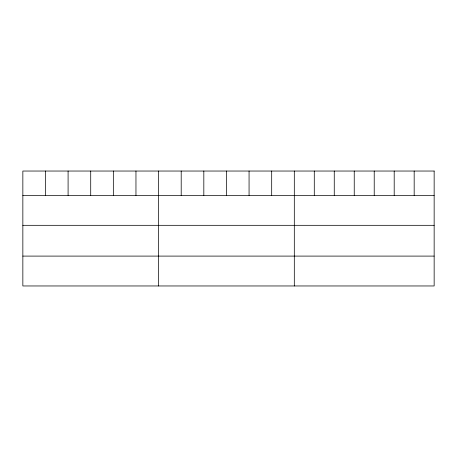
<?xml version="1.0" encoding="UTF-8"?>
<svg xmlns="http://www.w3.org/2000/svg" width="457" height="457" viewBox="0 0 457 457"><rect width="100%" height="100%" fill="white"/><g stroke="black" fill="none" stroke-linecap="round" stroke-linejoin="round"><path stroke-width="0.69" d="M22.85 195.447L434.15 195.447M22.85 225.318L434.15 225.318M22.85 256.097L434.15 256.097M414.173 171.038L414.173 195.447M394.197 171.038L394.197 195.447M374.22 171.038L374.22 195.447M354.238 171.038L354.238 195.447M334.261 171.038L334.261 195.447M314.285 171.038L314.285 195.447M294.308 171.038L294.308 285.962M271.687 171.038L271.687 195.447M249.065 171.038L249.065 195.447M226.444 171.038L226.444 195.447M203.822 171.038L203.822 195.447M181.201 171.038L181.201 195.447M158.579 171.038L158.579 285.962M135.958 171.038L135.958 195.447M113.336 171.038L113.336 195.447M90.715 171.038L90.715 195.447M68.093 171.038L68.093 195.447M45.471 171.038L45.471 195.447M434.15 171.038L22.85 171.038L22.85 285.962L434.15 285.962L434.15 171.038"/></g></svg>
